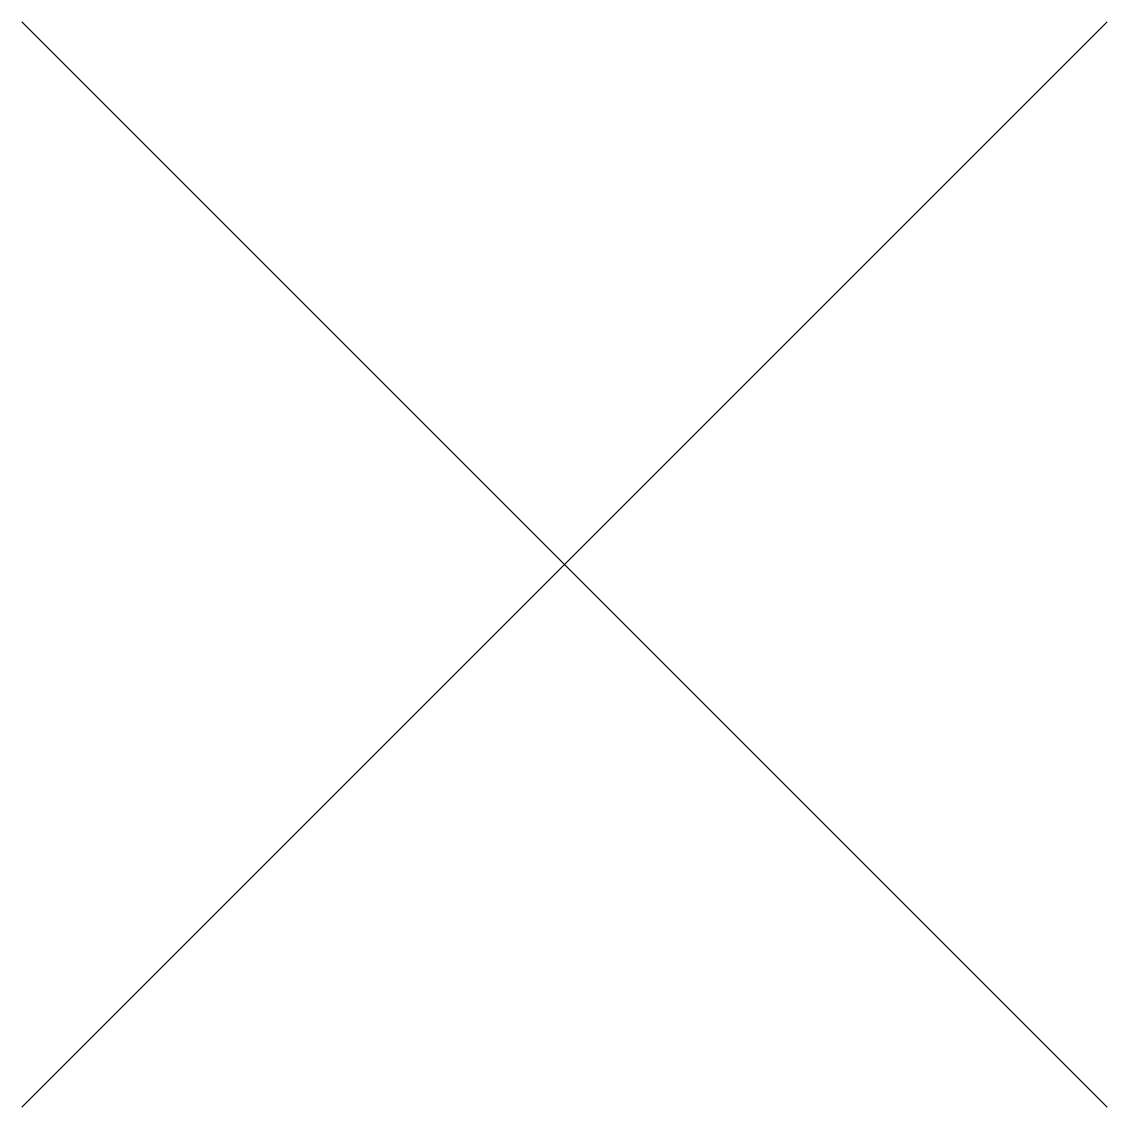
# Model space of a CAD drawing. Extents: x 304.59 to 307.41, y 147.59 to 150.41.
import ezdxf

# ---------------------------------------------------------------- set-up
doc = ezdxf.new("R2010")
doc.units = 0
doc.header["$MEASUREMENT"] = 0

msp = doc.modelspace()

# ---------------------------------------------------------------- linework, layer by layer
for p, q in [((304.5858, 150.4142), (307.4142, 147.5858)), ((307.4142, 150.4142), (304.5858, 147.5858))]:
    msp.add_line(p, q)

doc.saveas('drawing.dxf')
